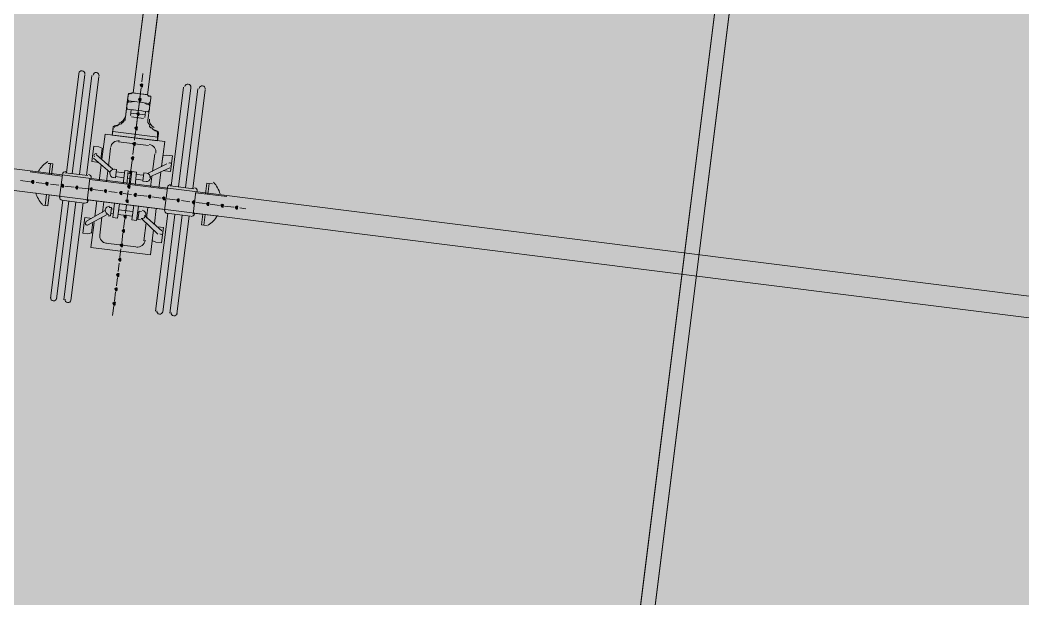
# Model space of a CAD drawing. Header units: metres. Extents: x -4 to 509425, y 7549 to 4732445.
# Drawn here: x 475978.67 to 475985.73, y 4719754.26 to 4719758.34 of the extents above; entities that cross this region are included whole.
import ezdxf

# ---------------------------------------------------------------- set-up
doc = ezdxf.new("R2010")
doc.units = ezdxf.units.M
doc.header["$LTSCALE"] = 0.01
doc.header["$MEASUREMENT"] = 0
doc.layers.get('0').update_dxf_attribs({"lineweight": 0})
doc.layers.add('_SUBESTACIÓN', color=1, linetype='Continuous')
doc.layers.add('SUBESTACION LA VID', color=253, linetype='Continuous')

# ---------------------------------------------------------------- blocks, each defined once
blk = doc.blocks.new('A$Cfff6051d')
at = {"layer": 'SUBESTACION LA VID', "transparency": 33554687}
h = blk.add_hatch(color=256, dxfattribs=at)
h.dxf.hatch_style = 2
h.paths.add_polyline_path([(475979.5303, 4719757.8743), (475979.5314, 4719757.8827), (475979.523, 4719757.8837), (475979.5135, 4719757.8764), (475979.5209, 4719757.8669), (475979.5293, 4719757.8659)])
h = blk.add_hatch(color=256, dxfattribs=at)
h.dxf.hatch_style = 2
h.paths.add_polyline_path([(475979.5177, 4719757.7735), (475979.5187, 4719757.7819), (475979.5103, 4719757.7829), (475979.5009, 4719757.7756), (475979.5082, 4719757.7661), (475979.5166, 4719757.7651)])
h = blk.add_hatch(color=256, dxfattribs=at)
h.dxf.hatch_style = 2
h.paths.add_polyline_path([(475979.5051, 4719757.6727), (475979.5061, 4719757.6811), (475979.4977, 4719757.6821), (475979.4883, 4719757.6748), (475979.4956, 4719757.6653), (475979.504, 4719757.6643)])
h = blk.add_hatch(color=256, dxfattribs=at)
h.dxf.hatch_style = 2
h.paths.add_polyline_path([(475979.4924, 4719757.5719), (475979.4935, 4719757.5803), (475979.4851, 4719757.5813), (475979.4756, 4719757.574), (475979.483, 4719757.5645), (475979.4914, 4719757.5635)])
h = blk.add_hatch(color=256, dxfattribs=at)
h.dxf.hatch_style = 2
h.paths.add_polyline_path([(475979.4787, 4719757.4627), (475979.4798, 4719757.4711), (475979.4714, 4719757.4721), (475979.4619, 4719757.4648), (475979.4693, 4719757.4553), (475979.4777, 4719757.4543)])
h = blk.add_hatch(color=256, dxfattribs=at)
h.dxf.hatch_style = 2
h.paths.add_polyline_path([(475979.4661, 4719757.3619), (475979.4671, 4719757.3703), (475979.4587, 4719757.3713), (475979.4493, 4719757.364), (475979.4566, 4719757.3545), (475979.465, 4719757.3535)])
h = blk.add_hatch(color=256, dxfattribs=at)
h.dxf.hatch_style = 2
h.paths.add_polyline_path([(475979.4535, 4719757.2611), (475979.4545, 4719757.2695), (475979.4461, 4719757.2705), (475979.4367, 4719757.2632), (475979.444, 4719757.2537), (475979.4524, 4719757.2527)])
h = blk.add_hatch(color=256, dxfattribs=at)
h.dxf.hatch_style = 2
h.paths.add_polyline_path([(475978.7625, 4719757.1941), (475978.7635, 4719757.2025), (475978.7551, 4719757.2036), (475978.7457, 4719757.1962), (475978.753, 4719757.1868), (475978.7614, 4719757.1857)])
h = blk.add_hatch(color=256, dxfattribs=at)
h.dxf.hatch_style = 2
h.paths.add_polyline_path([(475978.8633, 4719757.1815), (475978.8643, 4719757.1899), (475978.8559, 4719757.1909), (475978.8465, 4719757.1836), (475978.8538, 4719757.1741), (475978.8622, 4719757.1731)])
h = blk.add_hatch(color=256, dxfattribs=at)
h.dxf.hatch_style = 2
h.paths.add_polyline_path([(475978.9725, 4719757.1678), (475978.9735, 4719757.1762), (475978.9651, 4719757.1772), (475978.9557, 4719757.1699), (475978.963, 4719757.1604), (475978.9714, 4719757.1594)])
h = blk.add_hatch(color=256, dxfattribs=at)
h.dxf.hatch_style = 2
h.paths.add_polyline_path([(475979.0733, 4719757.1551), (475979.0743, 4719757.1635), (475979.0659, 4719757.1646), (475979.0565, 4719757.1572), (475979.0638, 4719757.1478), (475979.0722, 4719757.1467)])
h = blk.add_hatch(color=256, dxfattribs=at)
h.dxf.hatch_style = 2
h.paths.add_polyline_path([(475979.1741, 4719757.1425), (475979.1751, 4719757.1509), (475979.1667, 4719757.152), (475979.1573, 4719757.1446), (475979.1646, 4719757.1352), (475979.173, 4719757.1341)])
h = blk.add_hatch(color=256, dxfattribs=at)
h.dxf.hatch_style = 2
h.paths.add_polyline_path([(475979.4408, 4719757.1603), (475979.4419, 4719757.1687), (475979.4335, 4719757.1697), (475979.424, 4719757.1624), (475979.4314, 4719757.1529), (475979.4398, 4719757.1519)])
h = blk.add_hatch(color=256, dxfattribs=at)
h.dxf.hatch_style = 2
h.paths.add_polyline_path([(475979.2749, 4719757.1299), (475979.2759, 4719757.1383), (475979.2675, 4719757.1393), (475979.2581, 4719757.132), (475979.2654, 4719757.1225), (475979.2738, 4719757.1215)])
h = blk.add_hatch(color=256, dxfattribs=at)
h.dxf.hatch_style = 2
h.paths.add_polyline_path([(475979.3841, 4719757.1162), (475979.3851, 4719757.1246), (475979.3767, 4719757.1256), (475979.3673, 4719757.1183), (475979.3746, 4719757.1088), (475979.383, 4719757.1078)])
h = blk.add_hatch(color=256, dxfattribs=at)
h.dxf.hatch_style = 2
h.paths.add_polyline_path([(475979.4849, 4719757.1035), (475979.486, 4719757.1119), (475979.4776, 4719757.113), (475979.4681, 4719757.1056), (475979.4754, 4719757.0962), (475979.4838, 4719757.0951)])
h = blk.add_hatch(color=256, dxfattribs=at)
h.dxf.hatch_style = 2
h.paths.add_polyline_path([(475979.5857, 4719757.0909), (475979.5868, 4719757.0993), (475979.5784, 4719757.1004), (475979.5689, 4719757.093), (475979.5762, 4719757.0836), (475979.5846, 4719757.0825)])
h = blk.add_hatch(color=256, dxfattribs=at)
h.dxf.hatch_style = 2
h.paths.add_polyline_path([(475979.6865, 4719757.0783), (475979.6876, 4719757.0867), (475979.6792, 4719757.0877), (475979.6697, 4719757.0804), (475979.6771, 4719757.0709), (475979.6855, 4719757.0699)])
h = blk.add_hatch(color=256, dxfattribs=at)
h.dxf.hatch_style = 2
h.paths.add_polyline_path([(475979.7873, 4719757.0656), (475979.7884, 4719757.074), (475979.78, 4719757.0751), (475979.7705, 4719757.0677), (475979.7779, 4719757.0583), (475979.7863, 4719757.0572)])
h = blk.add_hatch(color=256, dxfattribs=at)
h.dxf.hatch_style = 2
h.paths.add_polyline_path([(475979.4282, 4719757.0595), (475979.4292, 4719757.0679), (475979.4208, 4719757.0689), (475979.4114, 4719757.0616), (475979.4187, 4719757.0521), (475979.4271, 4719757.0511)])
h = blk.add_hatch(color=256, dxfattribs=at)
h.dxf.hatch_style = 2
h.paths.add_polyline_path([(475979.8965, 4719757.0519), (475979.8976, 4719757.0603), (475979.8892, 4719757.0614), (475979.8797, 4719757.054), (475979.8871, 4719757.0446), (475979.8955, 4719757.0435)])
h = blk.add_hatch(color=256, dxfattribs=at)
h.dxf.hatch_style = 2
h.paths.add_polyline_path([(475979.9973, 4719757.0393), (475979.9984, 4719757.0477), (475979.99, 4719757.0487), (475979.9805, 4719757.0414), (475979.9879, 4719757.0319), (475979.9963, 4719757.0309)])
h = blk.add_hatch(color=256, dxfattribs=at)
h.dxf.hatch_style = 2
h.paths.add_polyline_path([(475980.0981, 4719757.0267), (475980.0992, 4719757.0351), (475980.0908, 4719757.0361), (475980.0813, 4719757.0288), (475980.0887, 4719757.0193), (475980.0971, 4719757.0183)])
h = blk.add_hatch(color=256, dxfattribs=at)
h.dxf.hatch_style = 2
h.paths.add_polyline_path([(475980.1989, 4719757.014), (475980.2, 4719757.0224), (475980.1916, 4719757.0235), (475980.1821, 4719757.0161), (475980.1895, 4719757.0067), (475980.1979, 4719757.0056)])
h = blk.add_hatch(color=256, dxfattribs=at)
h.dxf.hatch_style = 2
h.paths.add_polyline_path([(475979.4145, 4719756.9502), (475979.4155, 4719756.9586), (475979.4071, 4719756.9597), (475979.3977, 4719756.9524), (475979.405, 4719756.9429), (475979.4134, 4719756.9418)])
h = blk.add_hatch(color=256, dxfattribs=at)
h.dxf.hatch_style = 2
h.paths.add_polyline_path([(475979.4018, 4719756.8494), (475979.4029, 4719756.8578), (475979.3945, 4719756.8589), (475979.385, 4719756.8516), (475979.3924, 4719756.8421), (475979.4008, 4719756.841)])
h = blk.add_hatch(color=256, dxfattribs=at)
h.dxf.hatch_style = 2
h.paths.add_polyline_path([(475979.3892, 4719756.7486), (475979.3903, 4719756.757), (475979.3819, 4719756.7581), (475979.3724, 4719756.7507), (475979.3798, 4719756.7413), (475979.3882, 4719756.7402)])
h = blk.add_hatch(color=256, dxfattribs=at)
h.dxf.hatch_style = 2
h.paths.add_polyline_path([(475979.3766, 4719756.6478), (475979.3776, 4719756.6562), (475979.3692, 4719756.6573), (475979.3598, 4719756.6499), (475979.3671, 4719756.6405), (475979.3755, 4719756.6394)])
h = blk.add_hatch(color=256, dxfattribs=at)
h.dxf.hatch_style = 2
h.paths.add_polyline_path([(475979.3629, 4719756.5386), (475979.3639, 4719756.547), (475979.3555, 4719756.5481), (475979.3461, 4719756.5407), (475979.3534, 4719756.5313), (475979.3618, 4719756.5302)])
h = blk.add_hatch(color=256, dxfattribs=at)
h.dxf.hatch_style = 2
h.paths.add_polyline_path([(475979.3502, 4719756.4378), (475979.3513, 4719756.4462), (475979.3429, 4719756.4473), (475979.3334, 4719756.4399), (475979.3408, 4719756.4305), (475979.3492, 4719756.4294)])
h = blk.add_hatch(color=256, dxfattribs=at)
h.dxf.hatch_style = 2
h.paths.add_polyline_path([(475979.3376, 4719756.337), (475979.3387, 4719756.3454), (475979.3303, 4719756.3465), (475979.3208, 4719756.3391), (475979.3282, 4719756.3297), (475979.3366, 4719756.3286)])
at = {"layer": 'SUBESTACION LA VID', "lineweight": 15}
for p, q in [((475980.0802, 4719762.7371), (475979.4642, 4719757.8229)), ((475980.1811, 4719762.7244), (475979.565, 4719757.8102)), ((475983.6692, 4719759.241), (475982.9931, 4719753.848)), ((475983.77, 4719759.2284), (475983.0939, 4719753.8354)), ((475979.0799, 4719757.9564), (475978.9925, 4719757.2591)), ((475979.0345, 4719757.2539), (475979.1219, 4719757.9511)), ((475979.1723, 4719757.9448), (475979.0849, 4719757.2475)), ((475979.1353, 4719757.2412), (475979.2227, 4719757.9385)), ((475979.5325, 4719757.9593), (475979.5251, 4719757.9005)), ((475979.5198, 4719757.8585), (475979.5114, 4719757.7913)), ((475979.7317, 4719757.1665), (475979.8191, 4719757.8637)), ((475979.8695, 4719757.8574), (475979.7821, 4719757.1601)), ((475979.8325, 4719757.1538), (475979.9199, 4719757.851)), ((475979.4263, 4719757.7935), (475979.419, 4719757.7347)), ((475979.9703, 4719757.8447), (475979.8829, 4719757.1475)), ((475979.4084, 4719757.6507), (475979.419, 4719757.7347)), ((475979.5072, 4719757.7577), (475979.4988, 4719757.6905)), ((475979.5786, 4719757.7147), (475979.568, 4719757.6306)), ((475979.5786, 4719757.7147), (475979.586, 4719757.7735)), ((476071.4612, 4719745.6493), (475975.7142, 4719757.6531)), ((475979.4441, 4719757.6633), (475979.4463, 4719757.6801)), ((475979.5355, 4719757.6433), (475979.4515, 4719757.6538)), ((475979.4525, 4719757.6622), (475979.4525, 4719757.6622)), ((475979.4935, 4719757.6485), (475979.4861, 4719757.5897)), ((475979.5366, 4719757.6517), (475979.5366, 4719757.6517)), ((475979.5471, 4719757.6674), (475979.545, 4719757.6506)), ((475979.3328, 4719757.5919), (475979.3591, 4719757.5971)), ((476071.4423, 4719745.4981), (475975.6953, 4719757.5019)), ((475979.2435, 4719757.3556), (475979.2656, 4719757.5321)), ((475979.6856, 4719757.4794), (475979.2656, 4719757.5321)), ((475979.6384, 4719757.5109), (475979.3191, 4719757.5509)), ((475979.4809, 4719757.5477), (475979.4735, 4719757.4889)), ((475979.6027, 4719757.5666), (475979.6268, 4719757.555)), ((475979.2886, 4719757.3073), (475979.3044, 4719757.4333)), ((475979.5711, 4719757.4511), (475979.3611, 4719757.4774)), ((475979.4682, 4719757.4469), (475979.4608, 4719757.3881)), ((475979.6635, 4719757.303), (475979.6856, 4719757.4794)), ((475979.1847, 4719757.363), (475979.3001, 4719757.2632)), ((475979.2046, 4719757.3861), (475979.3201, 4719757.2863)), ((475979.5994, 4719757.2684), (475979.6152, 4719757.3944)), ((475978.8644, 4719757.3264), (475978.8812, 4719757.3243)), ((475979.2245, 4719757.2044), (475979.2382, 4719757.3136)), ((475979.4556, 4719757.3461), (475979.4472, 4719757.2789)), ((475979.7002, 4719757.324), (475979.5637, 4719757.2558)), ((475979.7223, 4719757.2956), (475979.5774, 4719757.2285)), ((475978.9641, 4719757.2371), (475978.7373, 4719757.2655)), ((475978.9451, 4719757.0859), (475978.9652, 4719757.2455)), ((475979.1437, 4719757.2402), (475978.9841, 4719757.2602)), ((475979.1584, 4719757.2213), (475979.1384, 4719757.0617)), ((475979.2749, 4719757.1981), (475979.2844, 4719757.2737)), ((475979.3978, 4719757.2254), (475979.339, 4719757.2327)), ((475979.402, 4719757.259), (475979.3432, 4719757.2664)), ((475979.3925, 4719757.1834), (475979.4041, 4719757.2758)), ((475979.4293, 4719757.2726), (475979.4041, 4719757.2758)), ((475979.4177, 4719757.1802), (475979.4293, 4719757.2726)), ((475979.4482, 4719757.2191), (475979.423, 4719757.2222)), ((475979.4524, 4719757.2527), (475979.4272, 4719757.2558)), ((475979.4429, 4719757.2453), (475979.4345, 4719757.1781)), ((475979.4429, 4719757.1771), (475979.4545, 4719757.2695)), ((475979.4881, 4719757.2652), (475979.4545, 4719757.2695)), ((475979.4765, 4719757.1728), (475979.4881, 4719757.2652)), ((475979.5322, 4719757.2085), (475979.4818, 4719757.2148)), ((475979.5364, 4719757.2421), (475979.486, 4719757.2484)), ((475979.5553, 4719757.2568), (475979.5385, 4719757.2589)), ((475979.5857, 4719757.1592), (475979.5952, 4719757.2348)), ((475979.6445, 4719757.1518), (475979.6582, 4719757.261)), ((475978.7373, 4719757.1973), (475978.6701, 4719757.2057)), ((475978.8381, 4719757.1846), (475978.7793, 4719757.192)), ((475978.9389, 4719757.172), (475978.8801, 4719757.1794)), ((475979.0481, 4719757.1583), (475978.9809, 4719757.1667)), ((475979.1489, 4719757.1457), (475979.0817, 4719757.1541)), ((475979.7033, 4719757.1444), (475979.1573, 4719757.2129)), ((475979.7044, 4719757.1528), (475979.6844, 4719756.9932)), ((475979.7233, 4719757.1675), (475979.8913, 4719757.1464)), ((475980.0236, 4719757.181), (475979.9984, 4719757.1842)), ((475978.9462, 4719757.0943), (475978.7194, 4719757.1227)), ((475978.8611, 4719757.0282), (475978.8706, 4719757.1038)), ((475979.2497, 4719757.133), (475979.1825, 4719757.1414)), ((475979.3505, 4719757.1204), (475979.2917, 4719757.1278)), ((475979.4513, 4719757.1077), (475979.3925, 4719757.1151)), ((475979.4293, 4719757.1361), (475979.4219, 4719757.0773)), ((475979.5605, 4719757.0941), (475979.4933, 4719757.1025)), ((475979.6613, 4719757.0814), (475979.5941, 4719757.0898)), ((475979.7621, 4719757.0688), (475979.7033, 4719757.0762)), ((475979.886, 4719756.9679), (475979.906, 4719757.1275)), ((475979.9049, 4719757.1191), (475980.1233, 4719757.0918)), ((475978.8443, 4719757.0303), (475978.8275, 4719757.0324)), ((475978.8819, 4719756.3771), (475978.9682, 4719757.0659)), ((475979.0102, 4719757.0607), (475978.9239, 4719756.3718)), ((475979.1194, 4719757.047), (475978.9598, 4719757.067)), ((475978.9743, 4719756.3655), (475979.0606, 4719757.0543)), ((475979.111, 4719757.048), (475979.0247, 4719756.3592)), ((475979.6854, 4719757.0016), (475979.1394, 4719757.0701)), ((475979.1929, 4719756.9524), (475979.2066, 4719757.0616)), ((475979.2475, 4719756.9797), (475979.257, 4719757.0553)), ((475979.3273, 4719757.0038), (475979.3105, 4719757.0059)), ((475979.3326, 4719757.0458), (475979.32, 4719756.945)), ((475979.3662, 4719757.0416), (475979.3536, 4719756.9408)), ((475979.4166, 4719757.0353), (475979.4092, 4719756.9765)), ((475979.467, 4719757.029), (475979.4544, 4719756.9282)), ((475979.5006, 4719757.0248), (475979.488, 4719756.924)), ((475979.5583, 4719756.9407), (475979.5678, 4719757.0164)), ((475979.6129, 4719756.8998), (475979.6266, 4719757.009)), ((475979.8629, 4719757.0561), (475979.8041, 4719757.0635)), ((475979.9721, 4719757.0425), (475979.9049, 4719757.0509)), ((475980.0729, 4719757.0298), (475980.0057, 4719757.0382)), ((475980.1737, 4719757.0172), (475980.1065, 4719757.0256)), ((475980.2577, 4719757.0066), (475980.2157, 4719757.0119)), ((475979.1289, 4719756.9178), (475979.2664, 4719756.9944)), ((475979.1425, 4719756.8905), (475979.2801, 4719756.9671)), ((475979.2275, 4719756.8201), (475979.2433, 4719756.9461)), ((475979.3231, 4719756.9702), (475979.3063, 4719756.9723)), ((475979.3536, 4719756.9408), (475979.32, 4719756.945)), ((475979.4575, 4719756.9534), (475979.3567, 4719756.966)), ((475979.4618, 4719756.987), (475979.3609, 4719756.9996)), ((475979.404, 4719756.9345), (475979.3956, 4719756.8673)), ((475979.4995, 4719756.9481), (475979.4911, 4719756.9492)), ((475979.5038, 4719756.9817), (475979.4954, 4719756.9828)), ((475979.5142, 4719756.9292), (475979.4974, 4719756.9313)), ((475979.6381, 4719756.8284), (475979.5237, 4719756.9366)), ((475979.6665, 4719756.8504), (475979.5437, 4719756.9597)), ((475979.7075, 4719756.9732), (475979.6211, 4719756.2844)), ((475979.6715, 4719756.2781), (475979.7579, 4719756.9669)), ((475979.6991, 4719756.9743), (475979.8671, 4719756.9532)), ((475979.8083, 4719756.9606), (475979.7219, 4719756.2718)), ((475979.7723, 4719756.2655), (475979.8587, 4719756.9543)), ((475979.887, 4719756.9763), (475980.1054, 4719756.9489)), ((475979.9448, 4719756.8923), (475979.9542, 4719756.9679)), ((475979.1655, 4719756.734), (475979.1877, 4719756.9104)), ((475979.488, 4719756.924), (475979.4544, 4719756.9282)), ((475979.5383, 4719756.7811), (475979.5541, 4719756.9071)), ((475979.9616, 4719756.8902), (475979.9868, 4719756.887)), ((475979.3913, 4719756.8337), (475979.3829, 4719756.7665)), ((475979.5856, 4719756.6814), (475979.6077, 4719756.8578)), ((475979.5856, 4719756.6814), (475979.1655, 4719756.734)), ((475979.4816, 4719756.7371), (475979.2716, 4719756.7634)), ((475979.3777, 4719756.7245), (475979.3703, 4719756.6657)), ((475979.365, 4719756.6237), (475979.3576, 4719756.5649)), ((475979.3524, 4719756.5229), (475979.345, 4719756.4641)), ((475979.3397, 4719756.4221), (475979.3313, 4719756.3549)), ((475979.3271, 4719756.3213), (475979.3187, 4719756.2541))]:
    blk.add_line(p, q, dxfattribs=at)
at = {"layer": 'SUBESTACION LA VID', "lineweight": 0}
blk.add_line((475979.6352, 4719757.4857), (475979.6342, 4719757.5456), dxfattribs=at)
at = {"layer": 'SUBESTACION LA VID', "lineweight": 15}
for points in [[(475980.0802, 4719762.7371), (475980.1811, 4719762.7244), (475979.565, 4719757.8102), (475979.4642, 4719757.8229), (475980.0802, 4719762.7371)], [(475983.6692, 4719759.241), (475983.77, 4719759.2284), (475983.0939, 4719753.8354), (475982.9931, 4719753.848), (475983.6692, 4719759.241)], [(475979.3223, 4719757.5761), (475979.316, 4719757.5257), (475979.4756, 4719757.5057), (475979.5146, 4719757.8165), (475979.481, 4719757.8207), (475979.4642, 4719757.8229), (475979.4558, 4719757.8239), (475979.4463, 4719757.8166), (475979.4379, 4719757.8176), (475979.4284, 4719757.8103), (475979.4274, 4719757.8019), (475979.4263, 4719757.7935), (475979.419, 4719757.7347), (475979.4084, 4719757.6507), (475979.4074, 4719757.6423), (475979.4063, 4719757.6339), (475979.4053, 4719757.6255), (475979.3969, 4719757.6265), (475979.3958, 4719757.6181), (475979.3864, 4719757.6108), (475979.3769, 4719757.6034), (475979.3685, 4719757.6045), (475979.3591, 4719757.5971), (475979.3496, 4719757.5898), (475979.3328, 4719757.5919), (475979.3234, 4719757.5845), (475979.3223, 4719757.5761)], [(475979.4263, 4719757.7935), (475979.4253, 4719757.7851), (475979.4242, 4719757.7767), (475979.4316, 4719757.7672), (475979.4484, 4719757.7651), (475979.4652, 4719757.763), (475979.4736, 4719757.7619), (475979.5072, 4719757.7577), (475979.5324, 4719757.7546), (475979.5408, 4719757.7535), (475979.5576, 4719757.7514), (475979.5744, 4719757.7493), (475979.5838, 4719757.7567), (475979.5849, 4719757.7651), (475979.586, 4719757.7735), (475979.587, 4719757.7819), (475979.5881, 4719757.7903), (475979.5891, 4719757.7987), (475979.5807, 4719757.7997), (475979.565, 4719757.8102), (475979.5482, 4719757.8123), (475979.5398, 4719757.8134), (475979.5146, 4719757.8165), (475979.481, 4719757.8207), (475979.4726, 4719757.8218), (475979.4558, 4719757.8239), (475979.4379, 4719757.8176), (475979.4295, 4719757.8187), (475979.4284, 4719757.8103), (475979.4274, 4719757.8019), (475979.4263, 4719757.7935)], [(475979.6415, 4719757.5361), (475979.6352, 4719757.4857), (475979.4756, 4719757.5057), (475979.5146, 4719757.8165), (475979.5398, 4719757.8134), (475979.5482, 4719757.8123), (475979.5566, 4719757.8113), (475979.565, 4719757.8102), (475979.5723, 4719757.8008), (475979.5807, 4719757.7997), (475979.5891, 4719757.7987), (475979.5881, 4719757.7903), (475979.587, 4719757.7819), (475979.586, 4719757.7735), (475979.5786, 4719757.7147), (475979.568, 4719757.6306), (475979.567, 4719757.6222), (475979.5659, 4719757.6138), (475979.5733, 4719757.6044), (475979.5806, 4719757.5949), (475979.5796, 4719757.5865), (475979.5869, 4719757.5771), (475979.5953, 4719757.576), (475979.6027, 4719757.5666), (475979.6184, 4719757.5561), (475979.6268, 4719757.555), (475979.6342, 4719757.5456), (475979.6415, 4719757.5361)], [(475979.4998, 4719757.6989), (475979.525, 4719757.6958), (475979.5334, 4719757.6947), (475979.5502, 4719757.6926), (475979.567, 4719757.6905), (475979.5765, 4719757.6979), (475979.5775, 4719757.7063), (475979.5786, 4719757.7147), (475979.5796, 4719757.7231), (475979.5807, 4719757.7315), (475979.5733, 4719757.7409), (475979.5565, 4719757.743), (475979.5408, 4719757.7535), (475979.5324, 4719757.7546), (475979.5072, 4719757.7577), (475979.4736, 4719757.7619), (475979.4652, 4719757.763), (475979.4473, 4719757.7567), (475979.4305, 4719757.7588), (475979.4211, 4719757.7515), (475979.42, 4719757.7431), (475979.419, 4719757.7347), (475979.4179, 4719757.7263), (475979.4169, 4719757.7179), (475979.4242, 4719757.7084), (475979.441, 4719757.7063), (475979.4578, 4719757.7042), (475979.4662, 4719757.7031), (475979.4998, 4719757.6989)], [(476071.4423, 4719745.4981), (476071.4612, 4719745.6493), (475975.7142, 4719757.6531), (475975.6953, 4719757.5019), (476071.4423, 4719745.4981)], [(475979.5502, 4719757.6926), (475979.5471, 4719757.6674), (475979.4463, 4719757.6801), (475979.4494, 4719757.7053)], [(475979.6415, 4719757.5361), (475979.6384, 4719757.5109), (475979.6352, 4719757.4857), (475979.316, 4719757.5257), (475979.3191, 4719757.5509), (475979.3223, 4719757.5761)], [(475979.1731, 4719757.3389), (475979.1868, 4719757.4481), (475979.2204, 4719757.4439), (475979.2445, 4719757.4323)], [(475979.2529, 4719757.4312), (475979.2445, 4719757.4323), (475979.2351, 4719757.3567)], [(475979.6771, 4719757.2757), (475979.6855, 4719757.2746), (475979.7275, 4719757.2694), (475979.7412, 4719757.3786), (475979.6992, 4719757.3838), (475979.673, 4719757.3786), (475979.6635, 4719757.303)], [(475978.8885, 4719757.2466), (475978.898, 4719757.3222), (475978.8812, 4719757.3243), (475978.8717, 4719757.2487)], [(475979.1731, 4719757.3389), (475979.2067, 4719757.3347), (475979.2151, 4719757.3336)], [(475979.3211, 4719757.2265), (475979.3379, 4719757.2243), (475979.3453, 4719757.2832), (475979.3285, 4719757.2853)], [(475979.5479, 4719757.198), (475979.5311, 4719757.2001), (475979.5385, 4719757.2589)], [(475979.9721, 4719757.1107), (475979.9816, 4719757.1863), (475979.9984, 4719757.1842), (475979.9889, 4719757.1086)], [(475978.8538, 4719757.1059), (475978.8443, 4719757.0303), (475978.8611, 4719757.0282)], [(475979.2948, 4719757.0164), (475979.3116, 4719757.0143), (475979.3042, 4719756.9555), (475979.2874, 4719756.9576)], [(475979.1236, 4719756.9441), (475979.1099, 4719756.8348), (475979.1435, 4719756.8306), (475979.1698, 4719756.8359)], [(475979.1236, 4719756.9441), (475979.1572, 4719756.9398), (475979.1656, 4719756.9388)], [(475979.5216, 4719756.988), (475979.5048, 4719756.9901), (475979.4974, 4719756.9313)], [(475979.971, 4719756.9658), (475979.9616, 4719756.8902), (475979.9448, 4719756.8923)], [(475979.1782, 4719756.8348), (475979.1698, 4719756.8359), (475979.1793, 4719756.9115)], [(475979.6276, 4719756.8809), (475979.636, 4719756.8798), (475979.678, 4719756.8745), (475979.6643, 4719756.7653), (475979.6223, 4719756.7706), (475979.5982, 4719756.7822), (475979.6077, 4719756.8578)]]:
    blk.add_lwpolyline(points, dxfattribs=at)
at = {"layer": 'SUBESTACION LA VID'}
for points in [[(475979.5303, 4719757.8743), (475979.5314, 4719757.8827), (475979.523, 4719757.8837), (475979.5135, 4719757.8764), (475979.5209, 4719757.8669), (475979.5293, 4719757.8659)], [(475979.5177, 4719757.7735), (475979.5187, 4719757.7819), (475979.5103, 4719757.7829), (475979.5009, 4719757.7756), (475979.5082, 4719757.7661), (475979.5166, 4719757.7651)], [(475979.5051, 4719757.6727), (475979.5061, 4719757.6811), (475979.4977, 4719757.6821), (475979.4883, 4719757.6748), (475979.4956, 4719757.6653), (475979.504, 4719757.6643)], [(475979.4924, 4719757.5719), (475979.4935, 4719757.5803), (475979.4851, 4719757.5813), (475979.4756, 4719757.574), (475979.483, 4719757.5645), (475979.4914, 4719757.5635)], [(475979.4787, 4719757.4627), (475979.4798, 4719757.4711), (475979.4714, 4719757.4721), (475979.4619, 4719757.4648), (475979.4693, 4719757.4553), (475979.4777, 4719757.4543)], [(475979.4661, 4719757.3619), (475979.4671, 4719757.3703), (475979.4587, 4719757.3713), (475979.4493, 4719757.364), (475979.4566, 4719757.3545), (475979.465, 4719757.3535)], [(475979.4535, 4719757.2611), (475979.4545, 4719757.2695), (475979.4461, 4719757.2705), (475979.4367, 4719757.2632), (475979.444, 4719757.2537), (475979.4524, 4719757.2527)], [(475978.7625, 4719757.1941), (475978.7635, 4719757.2025), (475978.7551, 4719757.2036), (475978.7457, 4719757.1962), (475978.753, 4719757.1868), (475978.7614, 4719757.1857)], [(475978.8633, 4719757.1815), (475978.8643, 4719757.1899), (475978.8559, 4719757.1909), (475978.8465, 4719757.1836), (475978.8538, 4719757.1741), (475978.8622, 4719757.1731)], [(475978.9725, 4719757.1678), (475978.9735, 4719757.1762), (475978.9651, 4719757.1772), (475978.9557, 4719757.1699), (475978.963, 4719757.1604), (475978.9714, 4719757.1594)], [(475979.0733, 4719757.1551), (475979.0743, 4719757.1635), (475979.0659, 4719757.1646), (475979.0565, 4719757.1572), (475979.0638, 4719757.1478), (475979.0722, 4719757.1467)], [(475979.1741, 4719757.1425), (475979.1751, 4719757.1509), (475979.1667, 4719757.152), (475979.1573, 4719757.1446), (475979.1646, 4719757.1352), (475979.173, 4719757.1341)], [(475979.4408, 4719757.1603), (475979.4419, 4719757.1687), (475979.4335, 4719757.1697), (475979.424, 4719757.1624), (475979.4314, 4719757.1529), (475979.4398, 4719757.1519)], [(475979.2749, 4719757.1299), (475979.2759, 4719757.1383), (475979.2675, 4719757.1393), (475979.2581, 4719757.132), (475979.2654, 4719757.1225), (475979.2738, 4719757.1215)], [(475979.3841, 4719757.1162), (475979.3851, 4719757.1246), (475979.3767, 4719757.1256), (475979.3673, 4719757.1183), (475979.3746, 4719757.1088), (475979.383, 4719757.1078)], [(475979.4849, 4719757.1035), (475979.486, 4719757.1119), (475979.4776, 4719757.113), (475979.4681, 4719757.1056), (475979.4754, 4719757.0962), (475979.4838, 4719757.0951)], [(475979.5857, 4719757.0909), (475979.5868, 4719757.0993), (475979.5784, 4719757.1004), (475979.5689, 4719757.093), (475979.5762, 4719757.0836), (475979.5846, 4719757.0825)], [(475979.6865, 4719757.0783), (475979.6876, 4719757.0867), (475979.6792, 4719757.0877), (475979.6697, 4719757.0804), (475979.6771, 4719757.0709), (475979.6855, 4719757.0699)], [(475979.7873, 4719757.0656), (475979.7884, 4719757.074), (475979.78, 4719757.0751), (475979.7705, 4719757.0677), (475979.7779, 4719757.0583), (475979.7863, 4719757.0572)], [(475979.4282, 4719757.0595), (475979.4292, 4719757.0679), (475979.4208, 4719757.0689), (475979.4114, 4719757.0616), (475979.4187, 4719757.0521), (475979.4271, 4719757.0511)], [(475979.8965, 4719757.0519), (475979.8976, 4719757.0603), (475979.8892, 4719757.0614), (475979.8797, 4719757.054), (475979.8871, 4719757.0446), (475979.8955, 4719757.0435)], [(475979.9973, 4719757.0393), (475979.9984, 4719757.0477), (475979.99, 4719757.0487), (475979.9805, 4719757.0414), (475979.9879, 4719757.0319), (475979.9963, 4719757.0309)], [(475980.0981, 4719757.0267), (475980.0992, 4719757.0351), (475980.0908, 4719757.0361), (475980.0813, 4719757.0288), (475980.0887, 4719757.0193), (475980.0971, 4719757.0183)], [(475980.1989, 4719757.014), (475980.2, 4719757.0224), (475980.1916, 4719757.0235), (475980.1821, 4719757.0161), (475980.1895, 4719757.0067), (475980.1979, 4719757.0056)], [(475979.4145, 4719756.9502), (475979.4155, 4719756.9586), (475979.4071, 4719756.9597), (475979.3977, 4719756.9524), (475979.405, 4719756.9429), (475979.4134, 4719756.9418)], [(475979.4018, 4719756.8494), (475979.4029, 4719756.8578), (475979.3945, 4719756.8589), (475979.385, 4719756.8516), (475979.3924, 4719756.8421), (475979.4008, 4719756.841)], [(475979.3892, 4719756.7486), (475979.3903, 4719756.757), (475979.3819, 4719756.7581), (475979.3724, 4719756.7507), (475979.3798, 4719756.7413), (475979.3882, 4719756.7402)], [(475979.3766, 4719756.6478), (475979.3776, 4719756.6562), (475979.3692, 4719756.6573), (475979.3598, 4719756.6499), (475979.3671, 4719756.6405), (475979.3755, 4719756.6394)], [(475979.3629, 4719756.5386), (475979.3639, 4719756.547), (475979.3555, 4719756.5481), (475979.3461, 4719756.5407), (475979.3534, 4719756.5313), (475979.3618, 4719756.5302)], [(475979.3502, 4719756.4378), (475979.3513, 4719756.4462), (475979.3429, 4719756.4473), (475979.3334, 4719756.4399), (475979.3408, 4719756.4305), (475979.3492, 4719756.4294)], [(475979.3376, 4719756.337), (475979.3387, 4719756.3454), (475979.3303, 4719756.3465), (475979.3208, 4719756.3391), (475979.3282, 4719756.3297), (475979.3366, 4719756.3286)]]:
    blk.add_lwpolyline(points, close=True, dxfattribs=at)
at = {"layer": 'SUBESTACION LA VID', "lineweight": 0}
for points in [[(475979.5303, 4719757.8743), (475979.5314, 4719757.8827), (475979.523, 4719757.8837), (475979.5135, 4719757.8764), (475979.5209, 4719757.8669), (475979.5293, 4719757.8659)], [(475979.5177, 4719757.7735), (475979.5187, 4719757.7819), (475979.5103, 4719757.7829), (475979.5009, 4719757.7756), (475979.5082, 4719757.7661), (475979.5166, 4719757.7651)], [(475979.5051, 4719757.6727), (475979.5061, 4719757.6811), (475979.4977, 4719757.6821), (475979.4883, 4719757.6748), (475979.4956, 4719757.6653), (475979.504, 4719757.6643)], [(475979.4924, 4719757.5719), (475979.4935, 4719757.5803), (475979.4851, 4719757.5813), (475979.4756, 4719757.574), (475979.483, 4719757.5645), (475979.4914, 4719757.5635)], [(475979.4787, 4719757.4627), (475979.4798, 4719757.4711), (475979.4714, 4719757.4721), (475979.4619, 4719757.4648), (475979.4693, 4719757.4553), (475979.4777, 4719757.4543)], [(475979.4661, 4719757.3619), (475979.4671, 4719757.3703), (475979.4587, 4719757.3713), (475979.4493, 4719757.364), (475979.4566, 4719757.3545), (475979.465, 4719757.3535)], [(475979.4535, 4719757.2611), (475979.4545, 4719757.2695), (475979.4461, 4719757.2705), (475979.4367, 4719757.2632), (475979.444, 4719757.2537), (475979.4524, 4719757.2527)], [(475978.7625, 4719757.1941), (475978.7635, 4719757.2025), (475978.7551, 4719757.2036), (475978.7457, 4719757.1962), (475978.753, 4719757.1868), (475978.7614, 4719757.1857)], [(475978.8633, 4719757.1815), (475978.8643, 4719757.1899), (475978.8559, 4719757.1909), (475978.8465, 4719757.1836), (475978.8538, 4719757.1741), (475978.8622, 4719757.1731)], [(475978.9725, 4719757.1678), (475978.9735, 4719757.1762), (475978.9651, 4719757.1772), (475978.9557, 4719757.1699), (475978.963, 4719757.1604), (475978.9714, 4719757.1594)], [(475979.0733, 4719757.1551), (475979.0743, 4719757.1635), (475979.0659, 4719757.1646), (475979.0565, 4719757.1572), (475979.0638, 4719757.1478), (475979.0722, 4719757.1467)], [(475979.1741, 4719757.1425), (475979.1751, 4719757.1509), (475979.1667, 4719757.152), (475979.1573, 4719757.1446), (475979.1646, 4719757.1352), (475979.173, 4719757.1341)], [(475979.4408, 4719757.1603), (475979.4419, 4719757.1687), (475979.4335, 4719757.1697), (475979.424, 4719757.1624), (475979.4314, 4719757.1529), (475979.4398, 4719757.1519)], [(475979.2749, 4719757.1299), (475979.2759, 4719757.1383), (475979.2675, 4719757.1393), (475979.2581, 4719757.132), (475979.2654, 4719757.1225), (475979.2738, 4719757.1215)], [(475979.3841, 4719757.1162), (475979.3851, 4719757.1246), (475979.3767, 4719757.1256), (475979.3673, 4719757.1183), (475979.3746, 4719757.1088), (475979.383, 4719757.1078)], [(475979.4849, 4719757.1035), (475979.486, 4719757.1119), (475979.4776, 4719757.113), (475979.4681, 4719757.1056), (475979.4754, 4719757.0962), (475979.4838, 4719757.0951)], [(475979.5857, 4719757.0909), (475979.5868, 4719757.0993), (475979.5784, 4719757.1004), (475979.5689, 4719757.093), (475979.5762, 4719757.0836), (475979.5846, 4719757.0825)], [(475979.6865, 4719757.0783), (475979.6876, 4719757.0867), (475979.6792, 4719757.0877), (475979.6697, 4719757.0804), (475979.6771, 4719757.0709), (475979.6855, 4719757.0699)], [(475979.7873, 4719757.0656), (475979.7884, 4719757.074), (475979.78, 4719757.0751), (475979.7705, 4719757.0677), (475979.7779, 4719757.0583), (475979.7863, 4719757.0572)], [(475979.4282, 4719757.0595), (475979.4292, 4719757.0679), (475979.4208, 4719757.0689), (475979.4114, 4719757.0616), (475979.4187, 4719757.0521), (475979.4271, 4719757.0511)], [(475979.8965, 4719757.0519), (475979.8976, 4719757.0603), (475979.8892, 4719757.0614), (475979.8797, 4719757.054), (475979.8871, 4719757.0446), (475979.8955, 4719757.0435)], [(475979.9973, 4719757.0393), (475979.9984, 4719757.0477), (475979.99, 4719757.0487), (475979.9805, 4719757.0414), (475979.9879, 4719757.0319), (475979.9963, 4719757.0309)], [(475980.0981, 4719757.0267), (475980.0992, 4719757.0351), (475980.0908, 4719757.0361), (475980.0813, 4719757.0288), (475980.0887, 4719757.0193), (475980.0971, 4719757.0183)], [(475980.1989, 4719757.014), (475980.2, 4719757.0224), (475980.1916, 4719757.0235), (475980.1821, 4719757.0161), (475980.1895, 4719757.0067), (475980.1979, 4719757.0056)], [(475979.4145, 4719756.9502), (475979.4155, 4719756.9586), (475979.4071, 4719756.9597), (475979.3977, 4719756.9524), (475979.405, 4719756.9429), (475979.4134, 4719756.9418)], [(475979.4018, 4719756.8494), (475979.4029, 4719756.8578), (475979.3945, 4719756.8589), (475979.385, 4719756.8516), (475979.3924, 4719756.8421), (475979.4008, 4719756.841)], [(475979.3892, 4719756.7486), (475979.3903, 4719756.757), (475979.3819, 4719756.7581), (475979.3724, 4719756.7507), (475979.3798, 4719756.7413), (475979.3882, 4719756.7402)], [(475979.3766, 4719756.6478), (475979.3776, 4719756.6562), (475979.3692, 4719756.6573), (475979.3598, 4719756.6499), (475979.3671, 4719756.6405), (475979.3755, 4719756.6394)], [(475979.3629, 4719756.5386), (475979.3639, 4719756.547), (475979.3555, 4719756.5481), (475979.3461, 4719756.5407), (475979.3534, 4719756.5313), (475979.3618, 4719756.5302)], [(475979.3502, 4719756.4378), (475979.3513, 4719756.4462), (475979.3429, 4719756.4473), (475979.3334, 4719756.4399), (475979.3408, 4719756.4305), (475979.3492, 4719756.4294)], [(475979.3376, 4719756.337), (475979.3387, 4719756.3454), (475979.3303, 4719756.3465), (475979.3208, 4719756.3391), (475979.3282, 4719756.3297), (475979.3366, 4719756.3286)]]:
    blk.add_lwpolyline(points, close=True, dxfattribs=at)
for points in [[(475979.4084, 4719757.6507), (475979.4263, 4719757.7935), (475979.4274, 4719757.8019), (475979.4084, 4719757.6507), (475979.4284, 4719757.8103)], [(475979.316, 4719757.5257), (475979.3234, 4719757.5845), (475979.316, 4719757.5257), (475979.3234, 4719757.5845)]]:
    blk.add_lwpolyline(points, dxfattribs=at)
at = {"layer": 'SUBESTACION LA VID'}
for points in [[(475976.8769, 4719766.927), (475976.8769, 4719766.927), (475976.8959, 4719767.0782), (475976.8959, 4719767.0782), (475976.8959, 4719767.0782), (476072.6239, 4719754.9233), (476072.6239, 4719754.9233), (476072.6239, 4719754.9233), (475976.8769, 4719766.927), (475976.8769, 4719766.927)], [(475976.8959, 4719767.0782), (475976.8959, 4719767.0782), (476072.6239, 4719754.9233), (476072.6239, 4719754.9233), (476072.6239, 4719754.9233), (476072.6429, 4719755.0745), (476072.6429, 4719755.0745), (476072.6429, 4719755.0745), (475976.8959, 4719767.0782), (475976.8959, 4719767.0782)]]:
    blk.add_open_spline(points, degree=3, knots=[0, 0, 0, 0, 1, 1, 1, 2, 2, 2, 3, 3, 3, 3], dxfattribs=at)
at = {"layer": 'SUBESTACION LA VID', "lineweight": 0}
for points in [[(475976.8769, 4719766.927), (475976.8769, 4719766.927), (475976.8959, 4719767.0782), (475976.8959, 4719767.0782), (475976.8959, 4719767.0782), (476072.6239, 4719754.9233), (476072.6239, 4719754.9233), (476072.6239, 4719754.9233), (475976.8769, 4719766.927), (475976.8769, 4719766.927)], [(475976.8959, 4719767.0782), (475976.8959, 4719767.0782), (476072.6239, 4719754.9233), (476072.6239, 4719754.9233), (476072.6239, 4719754.9233), (476072.6429, 4719755.0745), (476072.6429, 4719755.0745), (476072.6429, 4719755.0745), (475976.8959, 4719767.0782), (475976.8959, 4719767.0782)]]:
    blk.add_open_spline(points, degree=3, knots=[0, 0, 0, 0, 1, 1, 1, 2, 2, 2, 3, 3, 3, 3], dxfattribs=at)
at = {"layer": 'SUBESTACION LA VID', "lineweight": 15}
for points in [[(475979.1224, 4719757.9553), (475979.1239, 4719757.9669), (475979.1156, 4719757.9775), (475979.104, 4719757.9789), (475979.0924, 4719757.9804), (475979.0819, 4719757.9722), (475979.0804, 4719757.9606)], [(475979.2232, 4719757.9427), (475979.2247, 4719757.9542), (475979.2164, 4719757.9648), (475979.2048, 4719757.9663), (475979.1932, 4719757.9677), (475979.1827, 4719757.9595), (475979.1812, 4719757.9479)], [(475979.87, 4719757.8616), (475979.8715, 4719757.8732), (475979.8633, 4719757.8837), (475979.8517, 4719757.8852), (475979.8401, 4719757.8866), (475979.8295, 4719757.8784), (475979.828, 4719757.8668)], [(475979.9708, 4719757.8489), (475979.9723, 4719757.8605), (475979.9641, 4719757.8711), (475979.9525, 4719757.8726), (475979.9409, 4719757.874), (475979.9303, 4719757.8658), (475979.9288, 4719757.8542)], [(475979.2085, 4719757.3918), (475979.2033, 4719757.3965), (475979.1953, 4719757.3962), (475979.1905, 4719757.391), (475979.1858, 4719757.3858), (475979.1862, 4719757.3778), (475979.1913, 4719757.3731)], [(475979.3327, 4719757.2847), (475979.3165, 4719757.2868), (475979.3016, 4719757.2753), (475979.2996, 4719757.259), (475979.2976, 4719757.2428), (475979.3091, 4719757.228), (475979.3253, 4719757.2259)], [(475979.7267, 4719757.3059), (475979.7329, 4719757.3093), (475979.7352, 4719757.317), (475979.7319, 4719757.3231), (475979.7286, 4719757.3293), (475979.7209, 4719757.3316), (475979.7147, 4719757.3283)], [(475979.5521, 4719757.1975), (475979.5684, 4719757.1955), (475979.5832, 4719757.207), (475979.5852, 4719757.2232), (475979.5873, 4719757.2394), (475979.5757, 4719757.2543), (475979.5595, 4719757.2563)], [(475979.3001, 4719757.0243), (475979.2838, 4719757.0264), (475979.269, 4719757.0148), (475979.267, 4719756.9986), (475979.2649, 4719756.9824), (475979.2764, 4719756.9676), (475979.2927, 4719756.9655)], [(475979.5195, 4719756.9371), (475979.5357, 4719756.935), (475979.5505, 4719756.9466), (475979.5526, 4719756.9628), (475979.5546, 4719756.979), (475979.5431, 4719756.9938), (475979.5269, 4719756.9959)], [(475979.1339, 4719756.9148), (475979.1277, 4719756.9115), (475979.1254, 4719756.9038), (475979.1287, 4719756.8976), (475979.132, 4719756.8914), (475979.1397, 4719756.8891), (475979.1459, 4719756.8924)], [(475979.6521, 4719756.829), (475979.6573, 4719756.8242), (475979.6653, 4719756.8246), (475979.6701, 4719756.8298), (475979.6748, 4719756.8349), (475979.6744, 4719756.843), (475979.6693, 4719756.8477)], [(475978.8824, 4719756.3813), (475978.881, 4719756.3697), (475978.8892, 4719756.3591), (475978.9008, 4719756.3577), (475978.9124, 4719756.3562), (475978.923, 4719756.3644), (475978.9244, 4719756.376)], [(475978.9832, 4719756.3687), (475978.9818, 4719756.3571), (475978.99, 4719756.3465), (475979.0016, 4719756.345), (475979.0132, 4719756.3436), (475979.0238, 4719756.3518), (475979.0252, 4719756.3634)], [(475979.63, 4719756.2876), (475979.6286, 4719756.276), (475979.6368, 4719756.2654), (475979.6484, 4719756.2639), (475979.66, 4719756.2625), (475979.6706, 4719756.2707), (475979.672, 4719756.2823)], [(475979.7308, 4719756.2749), (475979.7294, 4719756.2633), (475979.7376, 4719756.2527), (475979.7492, 4719756.2513), (475979.7608, 4719756.2498), (475979.7714, 4719756.2581), (475979.7728, 4719756.2697)]]:
    blk.add_open_spline(points, degree=3, knots=[0, 0, 0, 0, 1, 1, 1, 2, 2, 2, 2], dxfattribs=at)
for points in [[(475979.3628, 4719757.6097), (475979.3863, 4719757.6157), (475979.4043, 4719757.6345), (475979.4092, 4719757.6583)], [(475979.3413, 4719757.5901), (475979.3361, 4719757.5891), (475979.3321, 4719757.5849), (475979.3313, 4719757.5797)], [(475979.5776, 4719757.6371), (475979.5765, 4719757.6129), (475979.5893, 4719757.5902), (475979.6106, 4719757.5786)], [(475979.6421, 4719757.5407), (475979.6426, 4719757.546), (475979.6398, 4719757.551), (475979.635, 4719757.5533)], [(475979.3664, 4719757.4853), (475979.3362, 4719757.4891), (475979.3087, 4719757.4677), (475979.3049, 4719757.4375)], [(475979.6241, 4719757.3975), (475979.6279, 4719757.4277), (475979.6065, 4719757.4552), (475979.5764, 4719757.459)], [(475978.8616, 4719757.3401), (475978.8345, 4719757.3228), (475978.812, 4719757.2991), (475978.7961, 4719757.2712)], [(475978.9893, 4719757.2681), (475978.9777, 4719757.2695), (475978.9671, 4719757.2613), (475978.9657, 4719757.2497)], [(475979.1673, 4719757.2244), (475979.1687, 4719757.236), (475979.1605, 4719757.2466), (475979.1489, 4719757.248)], [(475979.7285, 4719757.1754), (475979.7169, 4719757.1768), (475979.7064, 4719757.1686), (475979.7049, 4719757.157)], [(475979.9149, 4719757.1307), (475979.9164, 4719757.1423), (475979.9082, 4719757.1529), (475979.8966, 4719757.1543)], [(475980.0762, 4719757.1107), (475980.0676, 4719757.1417), (475980.0517, 4719757.1702), (475980.0297, 4719757.1936)], [(475978.777, 4719757.1195), (475978.7856, 4719757.0885), (475978.8016, 4719757.0601), (475978.8235, 4719757.0366)], [(475978.9457, 4719757.0901), (475978.9442, 4719757.0785), (475978.9524, 4719757.0679), (475978.964, 4719757.0664)], [(475979.1236, 4719757.0464), (475979.1352, 4719757.045), (475979.1458, 4719757.0532), (475979.1473, 4719757.0648)], [(475979.6849, 4719756.9974), (475979.6834, 4719756.9858), (475979.6917, 4719756.9752), (475979.7033, 4719756.9738)], [(475979.8713, 4719756.9527), (475979.8829, 4719756.9513), (475979.8935, 4719756.9595), (475979.8949, 4719756.9711)], [(475979.9917, 4719756.8901), (475980.0188, 4719756.9075), (475980.0412, 4719756.9311), (475980.0572, 4719756.959)], [(475979.228, 4719756.8243), (475979.2243, 4719756.7941), (475979.2456, 4719756.7666), (475979.2758, 4719756.7629)], [(475979.4858, 4719756.7365), (475979.516, 4719756.7327), (475979.5435, 4719756.7541), (475979.5473, 4719756.7843)]]:
    blk.add_open_spline(points, degree=3, dxfattribs=at)

msp = doc.modelspace()

# ---------------------------------------------------------------- hatches: boundary and pattern name
at = {"layer": '_SUBESTACIÓN', "transparency": 33554559}
h = msp.add_hatch(color=1, dxfattribs=at)
h.dxf.hatch_style = 1
h.paths.add_polyline_path([(475968.6399, 4719805.825), (476089.9386, 4719790.615), (476078.1686, 4719696.74), (475956.8686, 4719711.9502)])

# ---------------------------------------------------------------- block references
at = {"linetype": 'Continuous'}
msp.add_blockref('A$Cfff6051d', (0, 0), dxfattribs=at)

doc.saveas('drawing.dxf')
